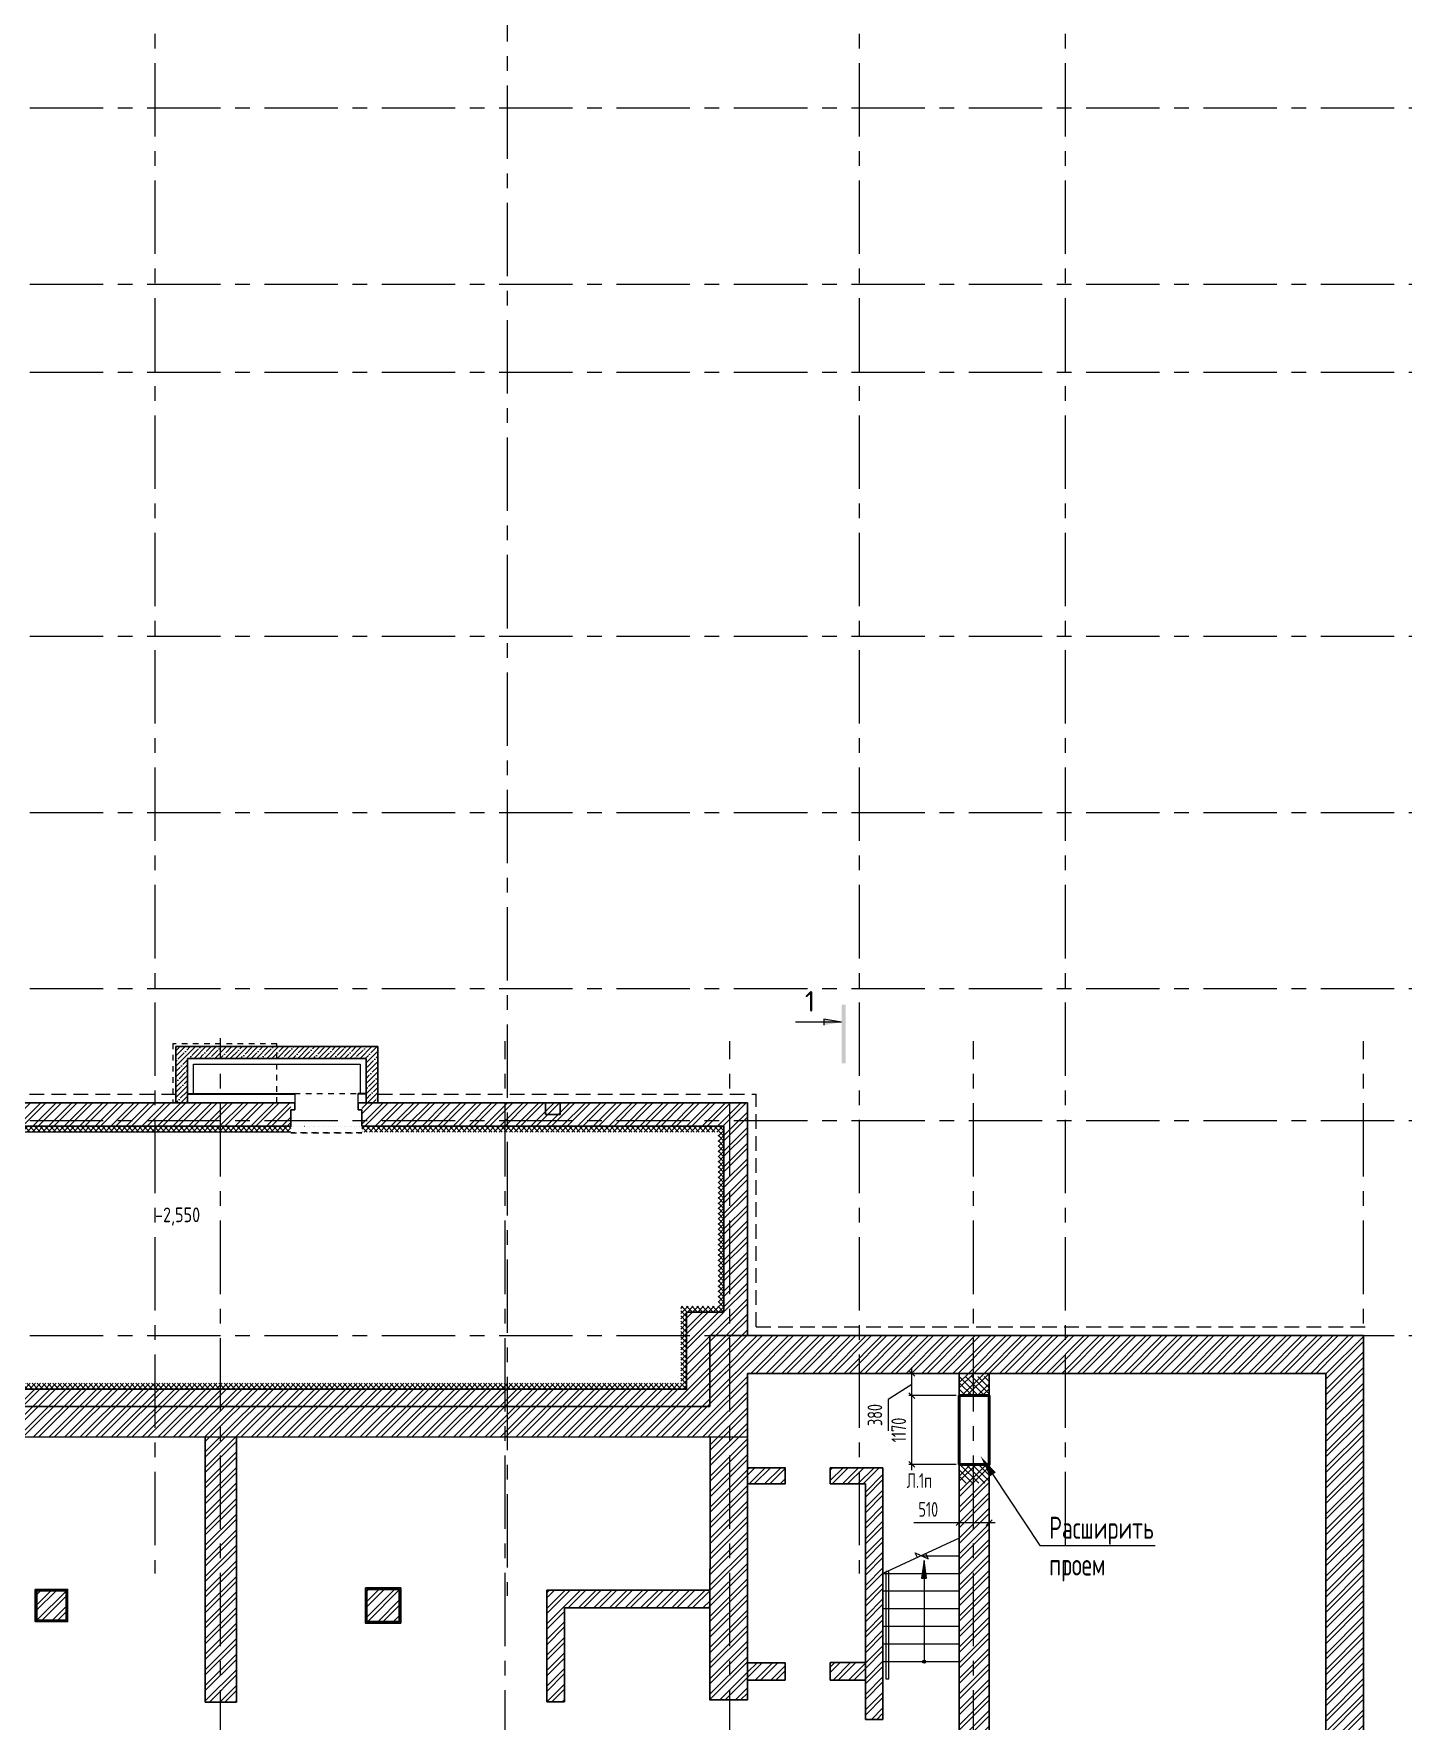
# Model space of a CAD drawing. Header units: millimetres. Extents: x -434100 to 9270898, y 0 to 249028.
# Drawn here: x -307238 to -283901, y 76116 to 104865 of the extents above; entities that cross this region are included whole.
import ezdxf
from ezdxf import colors
from ezdxf.entities.mleader import LeaderData, LeaderLine
from ezdxf.math import Vec2, Vec3

# ---------------------------------------------------------------- set-up
doc = ezdxf.new("R2010")
doc.units = ezdxf.units.MM
doc.header["$MEASUREMENT"] = 0
for name, pattern in [('CENTER', [2, 1.25, -0.25, 0.25, -0.25]), ('TRATTEGGIATA', [0.75, 0.5, -0.25]), ('Штрих', [6.35, 3.175, -3.175])]:
    doc.linetypes.add(name, pattern=pattern)
doc.layers.get('0').update_dxf_attribs({"color": 250, "lineweight": 9})
for name, color, linetype, lineweight in [('1 этаж тонкие линии!', 250, 'Continuous', 0), ('_АР ТЕКСТ', 250, 'Continuous', 25), ('АР_Лестницы', 250, 'Continuous', 15), ('АР_Лестницы ограждение', 94, 'Continuous', 25), ('АР_МосжилНии_Стены', 127, 'Continuous', 30), ('АР_Навесной фасад', 147, 'Continuous', 5), ('АР_Оси', 195, 'Continuous', 9), ('АР_Оси размеры', 164, 'Continuous', 9), ('АР_Отметки', 250, 'Continuous', 15), ('АР_Разрезы', 175, 'Continuous', 9), ('АР_Сущ Несущая стена', 216, 'Continuous', 30), ('АР_Штриховка кирпич', 250, 'Continuous', 9), ('АР_Штриховка монолит', 250, 'Continuous', 9), ('Усиление проема', 200, 'Continuous', 50)]:
    doc.layers.add(name, color=color, linetype=linetype, lineweight=lineweight)
doc.layers.add('Тонкая', color=7, linetype='Continuous')
doc.styles.add('ISOCPEUR', font='isocpeur.TTF', dxfattribs={"width": 0.7})
doc.styles.add('METRO-STYLE', font='isocpeur.TTF', dxfattribs={"width": 0.9, "oblique": 15})
doc.styles.add('ГОСТ 2.304', font='isocpeur.TTF', dxfattribs={"width": 0.7})
doc.dimstyles.new('СПДС', dxfattribs={"dimscale": 100, "dimtxt": 2.5, "dimasz": 2.5, "dimexe": 1.5, "dimexo": 0, "dimgap": 1, "dimtad": 1, "dimdec": 0, "dimrnd": 1, "dimtxsty": 'ГОСТ 2.304', "dimblk": 'OBLIQUE', "dimcen": 2.5, "dimdle": 1.5, "dimadec": 0, "dimazin": 2, "dimtfac": 0.75, "dimtdec": 0, "dimtmove": 1, "dimatfit": 3, "dimfxl": 1, "dimtolj": 1, "dimarcsym": 1})

# ---------------------------------------------------------------- blocks, each defined once
blk = doc.blocks.new('*U254')
h = blk.add_hatch(color=256)
h.dxf.hatch_style = 1
edge = h.paths.add_edge_path()
edge.add_arc((0, 0), 27.6, 359.64, 719.64)
h = blk.add_hatch(color=256)
h.dxf.hatch_style = 1
h.paths.add_polyline_path([(1422, -44), (1422, 44), (1722, 0)])
blk.add_line((1722, 0), (0, 0))
blk.add_lwpolyline([(1422, 44), (1422, -44), (1722, 0), (1422, 44)])
blk.add_circle((0, 0), 27.6)
blk = doc.blocks.new('A$C60573c2e')
at = {"layer": 'АР_Разрезы', "ltscale": 100}
h = blk.add_hatch(color=5, dxfattribs=at)
h.dxf.hatch_style = 1
h.paths.add_polyline_path([(59699, -43275), (59769, -43275), (59769, -42275), (59699, -42275)])
h.paths.add_polyline_path([(59398, -42625), (59699, -42575), (59398, -42575)])
h.paths.add_polyline_path([(59398, -42575), (59699, -42575), (59398, -42525)])
at = {"layer": 'АР_Разрезы', "color": 5, "lineweight": 25, "ltscale": 100}
for p, q in [((59699, -42575), (59398, -42525)), ((59398, -42525), (59398, -42625))]:
    blk.add_line(p, q, dxfattribs=at)
blk.add_lwpolyline([(59699, -42575), (58915, -42575)], dxfattribs=at)
at = {"layer": 'АР_Разрезы', "color": 5, "lineweight": 25, "ltscale": 100, "insert": (59249, -42045), "char_height": 350, "width": 583.33, "attachment_point": 3, "style": 'METRO-STYLE'}
blk.add_mtext('{\\Q0;\\W1;1}', dxfattribs=at)
blk = doc.blocks.new('_DotSmall')
at = {"color": 0, "linetype": 'ByBlock', "const_width": 0.5}
blk.add_lwpolyline([(-0.0625, 0, 1), (0.0625, 0, 1)], format="xyb", close=True, dxfattribs=at)
blk = doc.blocks.new('_Oblique')
at = {"color": 0, "linetype": 'ByBlock', "lineweight": -2}
blk.add_line((-0.5, -0.5), (0.5, 0.5), dxfattribs=at)
blk = doc.blocks.new('*D2122')
at = {"layer": 'АР_Оси размеры', "color": 0, "lineweight": -2, "ltscale": 100, "transparency": 16777216}
for p, q in [((-291518, 81663), (-292324, 81663)), ((-292274, 80393), (-292274, 81763)), ((-291518, 80493), (-292324, 80493))]:
    blk.add_line(p, q, dxfattribs=at)
at = {"layer": 'АР_Оси размеры', "color": 0, "lineweight": -2, "ltscale": 100, "transparency": 16777216, "xscale": 100, "yscale": 100, "zscale": 100}
for p, rotation in [((-292274, 81663), 90), ((-292274, 80493), 270)]:
    blk.add_blockref('_Oblique', p, dxfattribs=dict(at, rotation=rotation))
at = {"layer": 'АР_Оси размеры', "color": 0, "ltscale": 100, "transparency": 16777216, "insert": (-292499, 81078), "char_height": 250, "attachment_point": 5, "rotation": 90, "style": 'ГОСТ 2.304'}
blk.add_mtext('\\A1;1170', dxfattribs=at)
blk = doc.blocks.new('*D2123')
at = {"layer": 'АР_Оси размеры', "color": 0, "lineweight": -2, "ltscale": 100, "transparency": 16777216}
for p, q in [((-291518, 82043), (-292324, 82043)), ((-292274, 81563), (-292274, 82143)), ((-292274, 81853), (-292680, 81599)), ((-291518, 81663), (-292324, 81663)), ((-292680, 81599), (-292680, 81066))]:
    blk.add_line(p, q, dxfattribs=at)
at = {"layer": 'АР_Оси размеры', "color": 0, "lineweight": -2, "ltscale": 100, "transparency": 16777216, "xscale": 100, "yscale": 100, "zscale": 100}
for p, rotation in [((-292274, 82043), 90), ((-292274, 81663), 270)]:
    blk.add_blockref('_Oblique', p, dxfattribs=dict(at, rotation=rotation))
at = {"layer": 'АР_Оси размеры', "color": 0, "ltscale": 100, "transparency": 16777216, "insert": (-292905, 81333), "char_height": 250, "attachment_point": 5, "rotation": 90, "style": 'ГОСТ 2.304'}
blk.add_mtext('\\A1;380', dxfattribs=at)
blk = doc.blocks.new('*D2124')
at = {"layer": 'АР_Оси размеры', "color": 0, "lineweight": -2, "ltscale": 100, "transparency": 16777216}
for p, q in [((-291468, 80443), (-291468, 79450)), ((-290957, 80443), (-290957, 79450)), ((-292244, 79500), (-291468, 79500)), ((-291568, 79500), (-290857, 79500))]:
    blk.add_line(p, q, dxfattribs=at)
at = {"layer": 'АР_Оси размеры', "color": 0, "lineweight": -2, "ltscale": 100, "transparency": 16777216, "xscale": 100, "yscale": 100, "zscale": 100, "rotation": 180}
blk.add_blockref('_Oblique', (-291468, 79500), dxfattribs=at)
at = {"layer": 'АР_Оси размеры', "color": 0, "lineweight": -2, "ltscale": 100, "transparency": 16777216, "xscale": 100, "yscale": 100, "zscale": 100}
blk.add_blockref('_Oblique', (-290957, 79500), dxfattribs=at)
at = {"layer": 'АР_Оси размеры', "color": 0, "ltscale": 100, "transparency": 16777216, "insert": (-291995, 79725), "char_height": 250, "attachment_point": 5, "style": 'ГОСТ 2.304'}
blk.add_mtext('\\A1;510', dxfattribs=at)

msp = doc.modelspace()

# ---------------------------------------------------------------- hatches: boundary and pattern name
at = {"layer": '1 этаж тонкие линии!', "ltscale": 100, "transparency": 33554559}
h = msp.add_hatch(dxfattribs=at)
h.set_pattern_fill('ANSI37', scale=500, style=0)
h.paths.add_polyline_path([(-301646.943, 86252.638), (-301647.007, 86252.726), (-302857.041, 86252.548), (-302857.016, 86151.42), (-311160.476, 86151.424), (-311160.335, 86252.635), (-312452.717, 86252.637), (-312452.717, 81775.682), (-296113.817, 81775.682), (-296113.817, 83086), (-295478.344, 83086), (-295478.264, 86252.636)])
h.paths.add_polyline_path([(-301647.007, 86152.637), (-301647.007, 86252.637), (-302857.041, 86252.894), (-312231.549, 86252.577), (-312231.549, 86152.577), (-312352.717, 86152.637), (-312352.717, 81875.682), (-296213.817, 81875.682), (-296213.817, 83186), (-295478.348, 83186), (-295578.348, 83186), (-295578.348, 86152.637)])
at = {"layer": 'АР_Штриховка кирпич', "ltscale": 100}
h = msp.add_hatch(dxfattribs=at)
h.set_pattern_fill('ANSI32', color=256, scale=500)
h.paths.add_polyline_path([(-302856.858, 86650.682), (-302856.858, 86167.637), (-302856.858, 86650.682), (-311160.421, 86650.682), (-311160.421, 86252.637), (-302856.858, 86252.637), (-302856.858, 86650.682)])
h = msp.add_hatch(dxfattribs=at)
h.set_pattern_fill('ANSI32', color=256, scale=500)
h.paths.add_polyline_path([(-301650.082, 86650.704), (-295078.357, 86650.68), (-295075.301, 86246.738), (-301646.858, 86258.559)])
h = msp.add_hatch(dxfattribs=at)
h.set_pattern_fill('ANSI32', color=256, scale=500)
h.paths.add_polyline_path([(-329468.316, 82685.682), (-329972.026, 82685.682), (-329971.609, 84865.189), (-329569.454, 84865.112), (-329569.454, 83085.5), (-329065.818, 83085.5), (-329065.818, 81775.682), (-296113.817, 81775.661), (-296113.817, 83086), (-295478.348, 83086), (-295478.348, 86252.637), (-295076.831, 86252.633), (-295076.831, 82685.682), (-295715.317, 82685.682), (-295715.317, 81707.5), (-295705.291, 80957.162), (-329468.316, 80969.003)])
h = msp.add_hatch(dxfattribs=at)
h.set_pattern_fill('ANSI32', color=256, scale=500)
h.paths.add_polyline_path([(-295717.039, 82685.704), (-285220.005, 82685.661), (-285216.947, 82043.246), (-295713.595, 82043.246)])
h = msp.add_hatch(dxfattribs=at)
h.set_pattern_fill('ANSI32', color=256, scale=500)
h.paths.add_polyline_path([(-285214.612, 82685.704), (-284575.715, 82685.661), (-284577.325, 67156.946), (-285215.835, 67156.946)])
h = msp.add_hatch(dxfattribs=at)
h.set_pattern_fill('ANSI32', color=256, scale=500)
h.paths.add_polyline_path([(-295715.706, 76720.357), (-295715.539, 82061.522), (-295076.641, 82061.478), (-295076.809, 76480.313), (-295715.319, 76480.313), (-295715.319, 76720.313)])
h = msp.add_hatch(dxfattribs=at)
h.set_pattern_fill('ANSI32', color=256, scale=500)
h.paths.add_polyline_path([(-291466.827, 82043.247), (-290956.869, 82043.231), (-290956.755, 81662.979), (-291466.827, 81662.96)])
h = msp.add_hatch(dxfattribs=at)
h.set_pattern_fill('ANSI32', color=256, scale=500)
h.paths.add_polyline_path([(-304056.821, 80960.136), (-304314.808, 80960.136), (-304314.814, 76443.946), (-304056.827, 76443.946)])
h.paths.add_polyline_path([(-303783.89, 80960.043), (-304056.821, 80960.043), (-304056.827, 76443.946), (-303783.896, 76443.946)])
h.paths.add_polyline_path([(-306662.17, 78362.81), (-307213.387, 78362.81), (-307213.387, 77814.03), (-306662.17, 77814.03)])
h.paths.add_polyline_path([(-301009.734, 78375.334), (-301560.951, 78375.334), (-301560.951, 77826.554), (-301009.734, 77826.554)])
h = msp.add_hatch(dxfattribs=at)
h.set_pattern_fill('ANSI32', color=256, scale=500)
h.paths.add_polyline_path([(-294434.469, 80434.611), (-295076.856, 80434.611), (-295076.856, 80158.52), (-294434.469, 80158.52)])
h.paths.add_polyline_path([(-293665.335, 80434.595), (-293665.361, 80159.355), (-293060.355, 80159.371), (-293060.355, 76148.619), (-292766.827, 76148.619), (-292766.827, 80434.538)])
h.paths.add_polyline_path([(-294434.378, 77113.898), (-295076.859, 77113.898), (-295076.859, 76817.573), (-294434.56, 76817.573)])
h.paths.add_polyline_path([(-293065.355, 77114.736), (-293665.543, 77114.736), (-293665.543, 76818.411), (-293065.355, 76818.411)])
h.paths.add_polyline_path([(-291226.827, 80494.626), (-291468.086, 80491.303), (-291468.086, 75011.071), (-291226.827, 75011.071)])
h.paths.add_polyline_path([(-290956.812, 80492.964), (-291226.827, 80492.964), (-291226.827, 75011.071), (-290955.979, 75011.071), (-290957.645, 75524.546), (-290956.812, 75524.546)])
h = msp.add_hatch(dxfattribs=at)
h.set_pattern_fill('ANSI32', color=256, scale=500)
h.paths.add_polyline_path([(-295714.717, 78349.119), (-298495.148, 78349.078), (-298495.148, 76444.22), (-298193.309, 76444.22), (-298193.262, 78046.738), (-295714.717, 78046.778)])
at = {"layer": 'АР_Штриховка монолит', "ltscale": 100}
h = msp.add_hatch(dxfattribs=at)
h.set_pattern_fill('ANSI35', color=256, scale=500)
h.paths.add_polyline_path([(-304816.864, 86650.682), (-304816.912, 87609.097), (-301375.945, 87608.744), (-301375.801, 86650.311), (-301575.877, 86650.76), (-301575.877, 87409.172), (-303346.898, 87409.117), (-303346.989, 87409.254), (-304616.992, 87409.055), (-304617.007, 86650.682)])
at = {"layer": 'Усиление проема', "lineweight": 15, "ltscale": 500}
h = msp.add_hatch(dxfattribs=at)
h.set_pattern_fill('ANSI31', color=256, scale=600, angle=90)
h.paths.add_polyline_path([(-290954.8, 81663.214), (-291467.77, 81662.714), (-291465.885, 81987.122), (-290952.916, 81987.621)])
h.paths.add_polyline_path([(-290957.096, 80171.322), (-291468.157, 80171.321), (-291467.98, 80492.964), (-290956.918, 80492.965)])

# ---------------------------------------------------------------- linework, layer by layer
at = {"linetype": 'TRATTEGGIATA', "ltscale": 500}
for p, q in [((-309187.609, 86800.682), (-304816.887, 86801.34)), ((-301375.823, 86800.779), (-294926.963, 86800.682)), ((-294926.963, 82835.778), (-294926.963, 86800.682)), ((-294926.963, 82835.778), (-284427.145, 82835.682))]:
    msp.add_line(p, q, dxfattribs=at)
at = {"layer": '1 этаж тонкие линии!', "color": 7, "ltscale": 100, "transparency": 33554559, "elevation": -1.378}
msp.add_lwpolyline([(-302857.009, 86151.423), (-311160.569, 86151.423)], dxfattribs=at)
at = {"layer": 'АР_Лестницы', "color": 18, "ltscale": 100, "true_color": 0x000000}
for p, q in [((-292109.929, 78935.682), (-291468.086, 78935.682)), ((-292768.012, 78635.682), (-291468.086, 78635.682)), ((-292768.012, 78335.682), (-291468.086, 78335.682)), ((-292768.012, 78035.682), (-291468.086, 78035.682)), ((-292768.012, 77735.682), (-291468.086, 77735.682)), ((-292768.012, 77435.682), (-291468.086, 77435.682)), ((-292768.012, 77135.682), (-291468.086, 77135.682))]:
    msp.add_line(p, q, dxfattribs=at)
at = {"layer": 'АР_Лестницы', "ltscale": 100}
msp.add_lwpolyline([(-291468.086, 79235.682), (-292766.827, 78635.682)], dxfattribs=at)
at = {"layer": 'АР_Лестницы', "color": 18, "ltscale": 100, "true_color": 0x000000}
msp.add_lwpolyline([(-292179.387, 78907.072), (-292215.859, 78985.548), (-291994.801, 78883.32), (-292037.084, 78974.299)], dxfattribs=at)
at = {"layer": 'АР_Лестницы ограждение', "color": 18, "ltscale": 100, "true_color": 0x000000}
msp.add_lwpolyline([(-292666.771, 76836.761), (-292666.771, 78669.735), (-292716.771, 78669.735), (-292716.771, 76836.761), (-292666.771, 76836.761)], dxfattribs=at)
at = {"layer": 'АР_МосжилНии_Стены', "ltscale": 100}
for p, q in [((-302857.041, 86531.769), (-302792.041, 86531.769)), ((-302856.858, 86531.769), (-302791.858, 86531.769)), ((-301712.041, 86531.769), (-301647.041, 86531.769)), ((-301711.858, 86531.769), (-301646.858, 86531.769)), ((-301646.858, 86531.769), (-301646.858, 86252.637)), ((-295076.863, 82685.682), (-295715.317, 82685.682)), ((-295715.317, 82685.682), (-295715.317, 81475.682)), ((-290956.812, 81662.964), (-290956.812, 82043.246)), ((-291466.827, 81662.964), (-290956.812, 81662.964)), ((-329468.316, 81475.682), (-295715.317, 81475.682)), ((-304314.769, 80960.182), (-304314.814, 76443.946)), ((-303783.896, 76443.946), (-303782.312, 80959.995)), ((-293665.361, 80159.371), (-293665.335, 80434.611)), ((-293665.335, 80434.611), (-292766.827, 80434.611)), ((-292766.827, 80434.538), (-292766.827, 76148.619)), ((-291468.086, 80492.964), (-291065.392, 80492.964)), ((-291468.086, 80492.964), (-290956.812, 80492.964)), ((-293065.355, 80159.371), (-293665.361, 80159.371)), ((-293065.355, 76148.619), (-293065.355, 80159.371)), ((-298495.148, 78349.078), (-298495.149, 76444.22)), ((-295715.272, 78349.077), (-298495.102, 78349.078)), ((-298193.309, 76444.22), (-298193.308, 78046.738)), ((-298193.262, 78046.738), (-295715.272, 78046.736)), ((-293665.543, 76818.411), (-293665.543, 77114.736)), ((-293665.361, 77114.736), (-293060.355, 77114.736)), ((-293665.361, 76818.411), (-293665.361, 77114.736)), ((-293060.355, 76818.411), (-293665.361, 76818.411)), ((-304314.814, 76443.946), (-303783.896, 76443.946)), ((-298495.149, 76444.22), (-298193.309, 76444.22)), ((-292766.827, 76148.619), (-293065.355, 76148.619))]:
    msp.add_line(p, q, dxfattribs=at)
for points in [[(-302792.041, 86531.769), (-302792.041, 86650.682), (-311160.603, 86650.682)], [(-302791.858, 86531.769), (-302791.858, 86650.682), (-311160.421, 86650.682)], [(-302792.041, 86650.682), (-302800.129, 86650.682)], [(-302791.858, 86650.682), (-302799.947, 86650.682)], [(-284577.01, 67151.956), (-284576.827, 82685.682), (-295076.863, 82685.682), (-295076.827, 86650.682), (-301711.858, 86650.682), (-301711.858, 86531.769)], [(-302856.858, 86531.769), (-302856.858, 86252.637), (-311160.421, 86252.637)], [(-296113.817, 81775.682), (-296113.817, 83086), (-295478.348, 83086), (-295478.348, 86252.637), (-301646.858, 86252.637)], [(-295713.749, 80957.165), (-295715.319, 76480.313), (-295076.859, 76480.313), (-295076.855, 82043.249)], [(-285218.368, 67151.937), (-285218.818, 82043.242), (-295076.855, 82043.249)], [(-291466.827, 81662.964), (-291466.827, 82043.247)], [(-296113.817, 81775.682), (-329065.818, 81775.682)], [(-295079.398, 80956.943), (-330109.369, 80969.228)], [(-290956.812, 80492.964), (-290956.812, 75011.071), (-291468.086, 75011.071), (-291468.086, 80489.641)]]:
    msp.add_lwpolyline(points, dxfattribs=at)
for points in [[(-298518.291, 86451.128), (-298267.968, 86451.128), (-298267.968, 86650.682), (-298518.291, 86650.682)], [(-295076.856, 80434.611), (-294434.469, 80434.611), (-294434.469, 80158.52), (-295076.856, 80158.52)], [(-307213.387, 78362.81), (-306662.17, 78362.81), (-306662.17, 77814.03), (-307213.387, 77814.03)], [(-307188.387, 78337.81), (-306687.17, 78337.81), (-306687.17, 77839.03), (-307188.387, 77839.03)], [(-301585.951, 78387.81), (-300984.734, 78387.81), (-300984.734, 77789.03), (-301585.951, 77789.03)], [(-301560.951, 78362.81), (-301009.734, 78362.81), (-301009.734, 77814.03), (-301560.951, 77814.03)], [(-295076.859, 77113.898), (-294434.469, 77113.898), (-294434.469, 76817.573), (-295076.859, 76817.573)]]:
    msp.add_lwpolyline(points, close=True, dxfattribs=at)
at = {"layer": 'АР_Навесной фасад', "ltscale": 100}
for p, q in [((-304617.004, 86810.682), (-302792.635, 86810.682)), ((-304617.004, 86800.682), (-302792.635, 86800.682)), ((-302792.041, 86810.682), (-302792.041, 86650.682)), ((-301575.848, 86810.604), (-301711.858, 86810.682)), ((-301711.858, 86650.682), (-301711.858, 86810.682)), ((-301575.846, 86800.604), (-301711.858, 86800.682))]:
    msp.add_line(p, q, dxfattribs=at)
msp.add_lwpolyline([(-304517.082, 86810.468), (-304516.994, 87308.644), (-301675.864, 87308.803), (-301676.109, 86810.293)], dxfattribs=at)
at = {"layer": 'АР_Оси', "linetype": 'CENTER', "ltscale": 1000}
for p, q in [((-305172.071, 134363.151), (-305172.071, 78630.803)), ((-293172.071, 134363.151), (-293172.071, 78630.803)), ((-289662.071, 134363.151), (-289662.071, 78630.803)), ((-299172.071, 133984.949), (-299172.071, 78252.6)), ((-359305.765, 103600.682), (-276127.363, 103600.682)), ((-359305.765, 100600.682), (-276127.363, 100600.682)), ((-359305.765, 99100.682), (-276127.363, 99100.682)), ((-359305.765, 94600.682), (-276127.363, 94600.682)), ((-359305.765, 91600.682), (-276127.363, 91600.682)), ((-359305.765, 88600.682), (-276127.363, 88600.682)), ((-304057.01, 53394.411), (-304057.011, 87751.889)), ((-299207.01, 53394.411), (-299207.01, 87701.889)), ((-295377.01, 53394.411), (-295377.01, 87701.889)), ((-291227.01, 53394.411), (-291227.01, 87701.889)), ((-284577.01, 53394.411), (-284577.01, 87701.889)), ((-359305.765, 86350.682), (-276127.363, 86350.682)), ((-359305.765, 82685.682), (-275708.6, 82685.682))]:
    msp.add_line(p, q, dxfattribs=at)
at = {"layer": 'АР_Сущ Несущая стена', "ltscale": 100}
for p, q in [((-304817.009, 87609.082), (-304816.864, 86650.682)), ((-304616.991, 87409.058), (-301575.928, 87409.25)), ((-301375.945, 87609.115), (-301575.945, 87609.114)), ((-301575.928, 87409.25), (-301575.826, 86650.682)), ((-301375.801, 86650.682), (-301375.945, 87609.115))]:
    msp.add_line(p, q, dxfattribs=at)
at = {"layer": 'АР_Сущ Несущая стена', "linetype": 'Штрих', "lineweight": 9, "ltscale": 30}
msp.add_line((-302792.635, 86810.682), (-301711.858, 86810.682), dxfattribs=at)
msp.add_lwpolyline([(-303097.01, 86650.682), (-303096.992, 87659.104), (-304867.008, 87659.069), (-304867.008, 86650.682)], dxfattribs=at)
at = {"layer": 'АР_Сущ Несущая стена', "ltscale": 100}
for points in [[(-301575.937, 87609.25), (-304817.009, 87609.055)], [(-304617.007, 86650.682), (-304616.991, 87409.062)]]:
    msp.add_lwpolyline(points, dxfattribs=at)
at = {"layer": 'АР_Сущ Несущая стена', "linetype": 'Штрих', "lineweight": 9, "ltscale": 30}
msp.add_lwpolyline([(-302856.874, 86142.03), (-302856.842, 86141.423), (-301646.689, 86142.637), (-301647.041, 86142.03)], close=True, dxfattribs=at)
at = {"layer": 'Усиление проема', "ltscale": 500}
msp.add_lwpolyline([(-290956.812, 81662.964), (-291468.086, 81662.964), (-291468.086, 80492.964), (-290956.812, 80492.964)], close=True, dxfattribs=at)

# ---------------------------------------------------------------- block references
at = {"layer": 'АР_Лестницы', "ltscale": 75, "rotation": 90}
msp.add_blockref('*U254', (-292067.511, 77131.954), dxfattribs=at)
at = {"layer": 'Тонкая', "color": 31, "ltscale": 100, "true_color": 0xfecc66}
msp.add_blockref('A$C60573c2e', (-353172.071, 130600.682), dxfattribs=at)
msp.add_blockref('A$C60573c2e', (-353172.071, 130600.682), dxfattribs=at)

# ---------------------------------------------------------------- dimensions: what is measured, and where the dimension line sits
at = {"layer": 'АР_Оси размеры', "color": 1, "ltscale": 100}
dim = msp.add_linear_dim(base=(-292274.053, 82043.247), p1=(-291468.086, 81662.964), p2=(-291468.086, 82043.247), angle=90, dimstyle='СПДС', override={"dimasz": 1, "dimexe": 0.5, "dimexo": 0.5, "dimrnd": 5, "dimdle": 1}, dxfattribs=at)
dim.commit()
dim.dimension.update_dxf_attribs({"geometry": '*D2123', "text_midpoint": (-292679.618, 81498.974), "dimtype": 160})
dim = msp.add_linear_dim(base=(-292274.053, 81662.964), p1=(-291468.086, 80492.964), p2=(-291468.086, 81662.964), angle=90, dimstyle='СПДС', override={"dimasz": 1, "dimexe": 0.5, "dimexo": 0.5, "dimrnd": 5, "dimdle": 1}, dxfattribs=at)
dim.commit()
dim.dimension.update_dxf_attribs({"geometry": '*D2122', "text_midpoint": (-292499.053, 81077.964)})
dim = msp.add_linear_dim(base=(-290956.812, 79499.566), p1=(-291468.086, 80492.964), p2=(-290956.812, 80492.964), dimstyle='СПДС', override={"dimasz": 1, "dimexe": 0.5, "dimexo": 0.5, "dimrnd": 5, "dimdle": 1}, dxfattribs=at)
dim.commit()
dim.dimension.update_dxf_attribs({"geometry": '*D2124', "text_midpoint": (-291994.923, 79518.8), "dimtype": 160})

# ---------------------------------------------------------------- leaders
at = {"layer": '_АР ТЕКСТ'}
ml = msp.add_multileader_mtext('Standard', dxfattribs=at)
ml.set_content('{\\W0.8;-2,550}', color=256, style='ISOCPEUR')
ml.set_leader_properties(color=256, linetype='Continuous', lineweight=-1)
ml.set_arrow_properties(name='DOTSMALL')
ml.build(insert=Vec2(0, 0))
ml.multileader.update_dxf_attribs({"has_text_frame": 1, "text_left_attachment_type": 4, "text_right_attachment_type": 4, "dogleg_length": 100, "arrow_head_size": 180})
ctx = ml.context
ctx.base_point, ctx.char_height, ctx.arrow_head_size, ctx.landing_gap_size, ctx.plane_origin = Vec3(-302775.822, 123943.264, -1.962), 250, 180, 50, Vec3(-302295.489, 121699.245, -1.962)
ctx.left_attachment, ctx.right_attachment = 4, 4
notes = []
notes.append((ctx, [(0, (0, 0, 0), (0, 0), (1, 0), 1, [])]))
ctx.mtext.insert, ctx.mtext.width, ctx.mtext.defined_height, ctx.mtext.line_spacing_style, ctx.mtext.flow_direction = Vec3(-302725.822, 124276.597, -1.962), 801.08641, 330.71, 2, 5
ml = msp.add_multileader_mtext('Standard', dxfattribs=at)
ml.set_content('{\\W0.8;-2,550}', color=256, style='ISOCPEUR')
ml.set_leader_properties(color=256, linetype='Continuous', lineweight=-1)
ml.set_arrow_properties(name='DOTSMALL')
ml.build(insert=Vec2(0, 0))
ml.multileader.update_dxf_attribs({"has_text_frame": 1, "text_left_attachment_type": 4, "text_right_attachment_type": 4, "dogleg_length": 100, "arrow_head_size": 180})
ctx = ml.context
ctx.base_point, ctx.char_height, ctx.arrow_head_size, ctx.landing_gap_size, ctx.plane_origin = Vec3(-314736.015, 120073.276, -1.962), 250, 180, 50, Vec3(-314255.682, 117829.258, -1.962)
ctx.left_attachment, ctx.right_attachment = 4, 4
notes.append((ctx, [(0, (0, 0, 0), (0, 0), (1, 0), 1, [])]))
ctx.mtext.insert, ctx.mtext.width, ctx.mtext.defined_height, ctx.mtext.line_spacing_style, ctx.mtext.flow_direction = Vec3(-314686.015, 120406.61, -1.962), 801.08641, 330.71, 2, 5
at = {"layer": 'АР_Отметки'}
ml = msp.add_multileader_mtext('Standard', dxfattribs=at)
ml.set_content('{\\W0.8;-2,250}', color=256, style='ISOCPEUR')
ml.set_leader_properties(color=256, linetype='Continuous', lineweight=-1)
ml.set_arrow_properties(name='DOTSMALL')
ml.build(insert=Vec2(0, 0))
ml.multileader.update_dxf_attribs({"has_text_frame": 1, "text_left_attachment_type": 4, "text_right_attachment_type": 4, "dogleg_length": 100, "arrow_head_size": 180})
ctx = ml.context
ctx.base_point, ctx.char_height, ctx.arrow_head_size, ctx.landing_gap_size, ctx.plane_origin = Vec3(-297233.619, 128352.859), 250, 180, 50, Vec3(-296855.536, 126878.835)
ctx.left_attachment, ctx.right_attachment = 4, 4
notes.append((ctx, [(0, (0, 0, 0), (0, 0), (1, 0), 1, [])]))
ctx.mtext.insert, ctx.mtext.width, ctx.mtext.defined_height, ctx.mtext.line_spacing_style, ctx.mtext.flow_direction = Vec3(-297183.619, 128686.192), 769.98896, 343.888, 2, 5
ml = msp.add_multileader_mtext('Standard', dxfattribs=at)
ml.set_content('{\\W0.8;-2,250}', color=256, style='ISOCPEUR')
ml.set_leader_properties(color=256, linetype='Continuous', lineweight=-1)
ml.set_arrow_properties(name='DOTSMALL')
ml.build(insert=Vec2(0, 0))
ml.multileader.update_dxf_attribs({"has_text_frame": 1, "text_left_attachment_type": 4, "text_right_attachment_type": 4, "dogleg_length": 100, "arrow_head_size": 180})
ctx = ml.context
ctx.base_point, ctx.char_height, ctx.arrow_head_size, ctx.landing_gap_size, ctx.plane_origin = Vec3(-298305.796, 120267.042, 0), 250, 180, 50, Vec3(-302964.305, 116414.735, 0)
ctx.left_attachment, ctx.right_attachment = 4, 4
notes.append((ctx, [(0, (0, 0, 0), (0, 0), (1, 0), 1, [])]))
ctx.mtext.insert, ctx.mtext.width, ctx.mtext.defined_height, ctx.mtext.line_spacing_style, ctx.mtext.flow_direction = Vec3(-298255.796, 120600.375, 0), 769.98896, 343.888, 2, 5
ml = msp.add_multileader_mtext('Standard', dxfattribs=at)
ml.set_content('{\\W0.8;-2,250}', color=256, style='ISOCPEUR')
ml.set_leader_properties(color=256, linetype='Continuous', lineweight=-1)
ml.set_arrow_properties(name='DOTSMALL')
ml.build(insert=Vec2(0, 0))
ml.multileader.update_dxf_attribs({"has_text_frame": 1, "text_left_attachment_type": 4, "text_right_attachment_type": 4, "dogleg_length": 100, "arrow_head_size": 180})
ctx = ml.context
ctx.base_point, ctx.char_height, ctx.arrow_head_size, ctx.landing_gap_size, ctx.plane_origin = Vec3(-336127.5, 116985.857, 0), 250, 180, 50, Vec3(-337173.964, 115928.763, 0)
ctx.left_attachment, ctx.right_attachment = 4, 4
notes.append((ctx, [(0, (0, 0, 0), (0, 0), (1, 0), 1, [])]))
ctx.mtext.insert, ctx.mtext.width, ctx.mtext.defined_height, ctx.mtext.line_spacing_style, ctx.mtext.flow_direction = Vec3(-336077.5, 117319.19, 0), 769.98896, 343.888, 2, 5
ml = msp.add_multileader_mtext('Standard', dxfattribs=at)
ml.set_content('{\\W0.8;-2,650}', color=256, style='ISOCPEUR')
ml.set_leader_properties(color=256, linetype='Continuous', lineweight=-1)
ml.set_arrow_properties(name='DOTSMALL')
ml.build(insert=Vec2(0, 0))
ml.multileader.update_dxf_attribs({"has_text_frame": 1, "text_left_attachment_type": 4, "text_right_attachment_type": 4, "dogleg_length": 100, "arrow_head_size": 180})
ctx = ml.context
ctx.base_point, ctx.char_height, ctx.arrow_head_size, ctx.landing_gap_size, ctx.plane_origin = Vec3(-302139.5, 114233.667), 250, 180, 50, Vec3(-302336.256, 112502.854)
ctx.left_attachment, ctx.right_attachment = 4, 4
notes.append((ctx, [(0, (0, 0, 0), (0, 0), (1, 0), 1, [])]))
ctx.mtext.insert, ctx.mtext.width, ctx.mtext.defined_height, ctx.mtext.line_spacing_style, ctx.mtext.flow_direction = Vec3(-302089.5, 114567), 881.18578, 430.987, 2, 5
ml = msp.add_multileader_mtext('Standard', dxfattribs=at)
ml.set_content('{\\W0.8;-2,250}', color=256, style='ISOCPEUR')
ml.set_leader_properties(color=256, linetype='Continuous', lineweight=-1)
ml.set_arrow_properties(name='DOTSMALL')
ml.build(insert=Vec2(0, 0))
ml.multileader.update_dxf_attribs({"has_text_frame": 1, "text_left_attachment_type": 4, "text_right_attachment_type": 4, "dogleg_length": 100, "arrow_head_size": 180})
ctx = ml.context
ctx.base_point, ctx.char_height, ctx.arrow_head_size, ctx.landing_gap_size, ctx.plane_origin = Vec3(-331840.154, 103386.879), 250, 180, 50, Vec3(-332043.586, 102108.76)
ctx.left_attachment, ctx.right_attachment = 4, 4
notes.append((ctx, [(0, (0, 0, 0), (0, 0), (1, 0), 1, [])]))
ctx.mtext.insert, ctx.mtext.width, ctx.mtext.defined_height, ctx.mtext.line_spacing_style, ctx.mtext.flow_direction = Vec3(-331790.154, 103720.213), 769.98896, 343.888, 2, 5
ml = msp.add_multileader_mtext('Standard', dxfattribs=at)
ml.set_content('{\\W0.8;-2,500}', color=256, style='ISOCPEUR')
ml.set_leader_properties(color=256, linetype='Continuous', lineweight=-1)
ml.set_arrow_properties(name='DOTSMALL')
ml.build(insert=Vec2(0, 0))
ml.multileader.update_dxf_attribs({"has_text_frame": 1, "text_left_attachment_type": 4, "text_right_attachment_type": 4, "dogleg_length": 100, "arrow_head_size": 180})
ctx = ml.context
ctx.base_point, ctx.char_height, ctx.arrow_head_size, ctx.landing_gap_size, ctx.plane_origin = Vec3(-348917.097, 102167.799), 250, 180, 50, Vec3(-348638.575, 101601.282)
ctx.left_attachment, ctx.right_attachment = 4, 4
notes.append((ctx, [(0, (0, 0, 0), (0, 0), (1, 0), 1, [])]))
ctx.mtext.insert, ctx.mtext.width, ctx.mtext.line_spacing_style, ctx.mtext.flow_direction = Vec3(-348867.097, 102501.132), 749.68982, 2, 5
ml = msp.add_multileader_mtext('Standard', dxfattribs=at)
ml.set_content('{\\W0.8;-2,400}', color=256, style='ISOCPEUR')
ml.set_leader_properties(color=256, linetype='Continuous', lineweight=-1)
ml.set_arrow_properties(name='DOTSMALL')
ml.build(insert=Vec2(0, 0))
ml.multileader.update_dxf_attribs({"has_text_frame": 1, "text_left_attachment_type": 4, "text_right_attachment_type": 4, "dogleg_length": 100, "arrow_head_size": 180})
ctx = ml.context
ctx.base_point, ctx.char_height, ctx.arrow_head_size, ctx.landing_gap_size, ctx.plane_origin = Vec3(-345559.569, 101933.6), 250, 180, 50, Vec3(-345640.963, 100655.48)
ctx.left_attachment, ctx.right_attachment = 4, 4
notes.append((ctx, [(0, (0, 0, 0), (0, 0), (1, 0), 1, [])]))
ctx.mtext.insert, ctx.mtext.width, ctx.mtext.defined_height, ctx.mtext.line_spacing_style, ctx.mtext.flow_direction = Vec3(-345509.569, 102266.933), 769.98896, 343.888, 2, 5
ml = msp.add_multileader_mtext('Standard', dxfattribs=at)
ml.set_content('{\\W0.8;-2,550}', color=256, style='ISOCPEUR')
ml.set_leader_properties(color=256, linetype='Continuous', lineweight=-1)
ml.set_arrow_properties(name='DOTSMALL')
ml.build(insert=Vec2(0, 0))
ml.multileader.update_dxf_attribs({"has_text_frame": 1, "text_left_attachment_type": 4, "text_right_attachment_type": 4, "dogleg_length": 100, "arrow_head_size": 180})
ctx = ml.context
ctx.base_point, ctx.char_height, ctx.arrow_head_size, ctx.landing_gap_size, ctx.plane_origin = Vec3(-342033.254, 92368.052), 250, 180, 50, Vec3(-342114.648, 91100.488)
ctx.left_attachment, ctx.right_attachment = 4, 4
notes.append((ctx, [(0, (0, 0, 0), (0, 0), (1, 0), 1, [])]))
ctx.mtext.insert, ctx.mtext.width, ctx.mtext.line_spacing_style, ctx.mtext.flow_direction = Vec3(-341983.254, 92701.385), 852.69703, 2, 5
ml = msp.add_multileader_mtext('Standard', dxfattribs=at)
ml.set_content('{\\W0.8;-2,250}', color=256, style='ISOCPEUR')
ml.set_leader_properties(color=256, linetype='Continuous', lineweight=-1)
ml.set_arrow_properties(name='DOTSMALL')
ml.build(insert=Vec2(0, 0))
ml.multileader.update_dxf_attribs({"has_text_frame": 1, "text_left_attachment_type": 4, "text_right_attachment_type": 4, "dogleg_length": 100, "arrow_head_size": 180})
ctx = ml.context
ctx.base_point, ctx.char_height, ctx.arrow_head_size, ctx.landing_gap_size, ctx.plane_origin = Vec3(-334177.775, 87942.722), 250, 180, 50, Vec3(-333125.082, 86287.549)
ctx.left_attachment, ctx.right_attachment = 4, 4
notes.append((ctx, [(0, (0, 0, 0), (0, 0), (1, 0), 1, [])]))
ctx.mtext.insert, ctx.mtext.width, ctx.mtext.line_spacing_style, ctx.mtext.flow_direction = Vec3(-334127.775, 88276.056), 852.69703, 2, 5
ml = msp.add_multileader_mtext('Standard', dxfattribs=at)
ml.set_content('{\\W0.8;-2,650}', color=256, style='ISOCPEUR')
ml.set_leader_properties(color=256, linetype='Continuous', lineweight=-1)
ml.set_arrow_properties(name='DOTSMALL')
ml.build(insert=Vec2(0, 0))
ml.multileader.update_dxf_attribs({"has_text_frame": 1, "text_left_attachment_type": 4, "text_right_attachment_type": 4, "dogleg_length": 100, "arrow_head_size": 180})
ctx = ml.context
ctx.base_point, ctx.char_height, ctx.arrow_head_size, ctx.landing_gap_size, ctx.plane_origin = Vec3(-313080.841, 87242.68), 250, 180, 50, Vec3(-312264.419, 85825.212)
ctx.left_attachment, ctx.right_attachment = 4, 4
notes.append((ctx, [(0, (0, 0, 0), (0, 0), (1, 0), 1, [])]))
ctx.mtext.insert, ctx.mtext.width, ctx.mtext.line_spacing_style, ctx.mtext.flow_direction = Vec3(-313030.841, 87576.013), 852.69703, 2, 5
ml = msp.add_multileader_mtext('Standard', dxfattribs=at)
ml.set_content('{\\W0.8;-2,550}', color=256, style='ISOCPEUR')
ml.set_leader_properties(color=256, linetype='Continuous', lineweight=-1)
ml.set_arrow_properties(name='DOTSMALL')
ml.build(insert=Vec2(0, 0))
ml.multileader.update_dxf_attribs({"has_text_frame": 1, "text_left_attachment_type": 4, "text_right_attachment_type": 4, "dogleg_length": 100, "arrow_head_size": 180})
ctx = ml.context
ctx.base_point, ctx.char_height, ctx.arrow_head_size, ctx.landing_gap_size, ctx.plane_origin = Vec3(-319003.637, 84661.76), 250, 180, 50, Vec3(-315900.763, 83394.195)
ctx.left_attachment, ctx.right_attachment = 4, 4
notes.append((ctx, [(0, (0, 0, 0), (0, 0), (1, 0), 1, [])]))
ctx.mtext.insert, ctx.mtext.width, ctx.mtext.line_spacing_style, ctx.mtext.flow_direction = Vec3(-318953.637, 84995.093), 852.69703, 2, 5
ml = msp.add_multileader_mtext('Standard', dxfattribs=at)
ml.set_content('{\\W0.8;-2,550}', color=256, style='ISOCPEUR')
ml.set_leader_properties(color=256, linetype='Continuous', lineweight=-1)
ml.set_arrow_properties(name='DOTSMALL')
ml.build(insert=Vec2(0, 0))
ml.multileader.update_dxf_attribs({"has_text_frame": 1, "text_left_attachment_type": 4, "text_right_attachment_type": 4, "dogleg_length": 100, "arrow_head_size": 180})
ctx = ml.context
ctx.base_point, ctx.char_height, ctx.arrow_head_size, ctx.landing_gap_size, ctx.plane_origin = Vec3(-305222.071, 84535.309), 250, 180, 50, Vec3(-309514.687, 83411.089)
ctx.left_attachment, ctx.right_attachment = 4, 4
notes.append((ctx, [(0, (0, 0, 0), (0, 0), (1, 0), 1, [])]))
ctx.mtext.insert, ctx.mtext.width, ctx.mtext.line_spacing_style, ctx.mtext.flow_direction = Vec3(-305172.071, 84868.642), 852.69703, 2, 5
ml = msp.add_multileader_mtext('Standard', dxfattribs=at)
ml.set_content('Л.1п', color=256, style='ISOCPEUR')
ml.set_leader_properties(color=256, linetype='Continuous', lineweight=-1)
ml.set_arrow_properties(name='DOTSMALL')
ml.build(insert=Vec2(0, 0))
ml.multileader.update_dxf_attribs({"has_text_frame": 1, "text_left_attachment_type": 4, "text_right_attachment_type": 4, "dogleg_length": 100, "arrow_head_size": 180})
ctx = ml.context
ctx.base_point, ctx.char_height, ctx.arrow_head_size, ctx.landing_gap_size, ctx.plane_origin = Vec3(-292414.327, 80007.462, 0), 250, 180, 50, Vec3(-305646.742, 67579.224, 0)
ctx.left_attachment, ctx.right_attachment = 4, 4
notes.append((ctx, [(0, (0, 0, 0), (0, 0), (1, 0), 1, [])]))
ctx.mtext.insert, ctx.mtext.width, ctx.mtext.line_spacing_style, ctx.mtext.flow_direction = Vec3(-292364.327, 80340.796, 0), 852.69703, 2, 5
ml = msp.add_multileader_mtext('Standard', dxfattribs=at)
ml.set_content('{\\W0.8;-2,850}', color=256, style='ISOCPEUR')
ml.set_leader_properties(color=256, linetype='Continuous', lineweight=-1)
ml.set_arrow_properties(name='DOTSMALL')
ml.build(insert=Vec2(0, 0))
ml.multileader.update_dxf_attribs({"has_text_frame": 1, "text_left_attachment_type": 4, "text_right_attachment_type": 4, "dogleg_length": 100, "arrow_head_size": 180})
ctx = ml.context
ctx.base_point, ctx.char_height, ctx.arrow_head_size, ctx.landing_gap_size, ctx.plane_origin = Vec3(-311292.285, 76246.186, 0), 250, 180, 50, Vec3(-311373.679, 74838.063, 0)
ctx.left_attachment, ctx.right_attachment = 4, 4
notes.append((ctx, [(0, (0, 0, 0), (0, 0), (1, 0), 1, [])]))
ctx.mtext.insert, ctx.mtext.width, ctx.mtext.defined_height, ctx.mtext.line_spacing_style, ctx.mtext.flow_direction = Vec3(-311242.285, 76579.52, 0), 769.98896, 343.888, 2, 5
at = {"layer": 'Усиление проема', "lineweight": 15, "ltscale": 500}
ml = msp.add_multileader_mtext('Standard', dxfattribs=at)
ml.set_content('Расширить проем', color=256, style='ISOCPEUR')
ml.set_leader_properties()
ml.build(insert=Vec2(0, 0))
ml.multileader.update_dxf_attribs({"text_left_attachment_type": 6, "text_right_attachment_type": 6, "dogleg_length": 100, "arrow_head_size": 375})
ctx = ml.context
ctx.base_point, ctx.char_height, ctx.arrow_head_size, ctx.landing_gap_size, ctx.plane_origin = Vec3(-289972.286, 79111.363), 375, 375, 37.5, Vec3(-325985.12, 73609.263)
ctx.left_attachment, ctx.right_attachment = 6, 6
notes.append((ctx, [(1, (1, 1, 0), (-290092.942, 79111.363), (1, 0), 120.655, [(1, [(-291103.665, 80632.454)], 0, [])])]))
ctx.mtext.insert, ctx.mtext.width, ctx.mtext.flow_direction = Vec3(-289934.786, 79598.863), 1785.72032, 5
for ctx, leaders in notes:
    for number, flags, end, landing, length, lines in leaders:
        leader = LeaderData()
        leader.index, (leader.has_last_leader_line, leader.has_dogleg_vector, leader.attachment_direction) = number, flags
        leader.last_leader_point, leader.dogleg_vector, leader.dogleg_length = Vec3(end), Vec3(landing), length
        for number, points, colour, breaks in lines:
            line = LeaderLine()
            line.index, line.vertices, line.color, line.breaks = number, Vec3.list(points), colors.encode_raw_color(colour), breaks
            leader.lines.append(line)
        ctx.leaders.append(leader)

doc.saveas('drawing.dxf')
